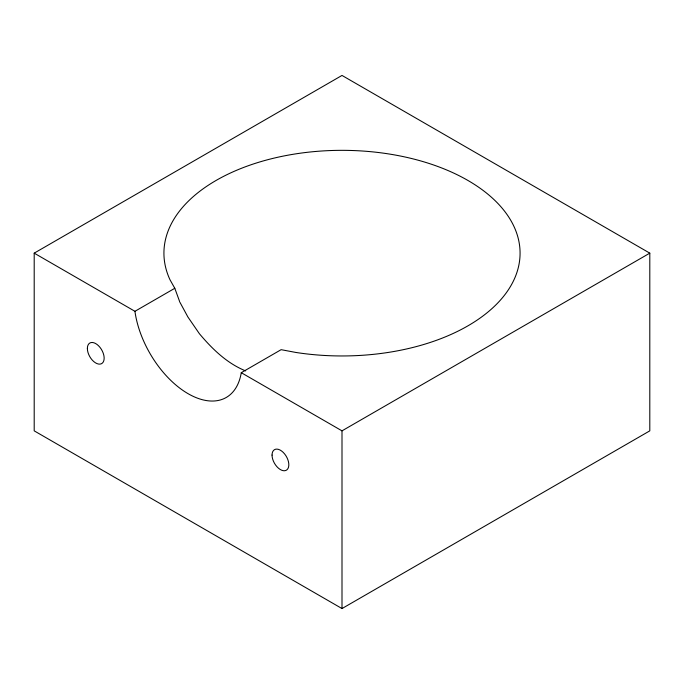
<?xml version="1.0" encoding="UTF-8"?>
<svg xmlns="http://www.w3.org/2000/svg" width="684" height="684" viewBox="0 0 684 684"><rect width="100%" height="100%" fill="white"/><g stroke="black" fill="none" stroke-linecap="round" stroke-linejoin="round"><path stroke-width="1.03" d="M34.2 253.148L342 75.437L649.8 253.148L649.8 430.852L342 608.563L34.2 430.852L34.2 253.148L134.936 311.305A76.3 44.05 60 0 0 188.1 393.693A76.3 44.05 60 0 0 241.264 372.694L281.124 349.678L295.907 352.457A178.079 102.814 0 0 0 519.395 262.109A178.079 102.814 0 0 0 326.482 150.728A178.079 102.814 0 0 0 169.991 279.756L174.796 288.289L179.55 301.328M134.936 311.305L174.796 288.289M241.264 372.694L342 430.852L649.8 253.148M245.684 370.916C226.951 363.349 212.211 348.934 199.412 333.732L187.895 316.983L179.789 302.029M342 430.852L342 608.563M272.044 455.082A11.876 6.857 60 0 0 284.638 470.746A11.876 6.857 60 0 0 284.638 453.962A11.876 6.857 60 0 0 272.044 455.082M87.364 348.464A11.876 6.857 60 0 0 99.958 364.127A11.876 6.857 60 0 0 99.958 347.335A11.876 6.857 60 0 0 87.364 348.464"/></g></svg>
